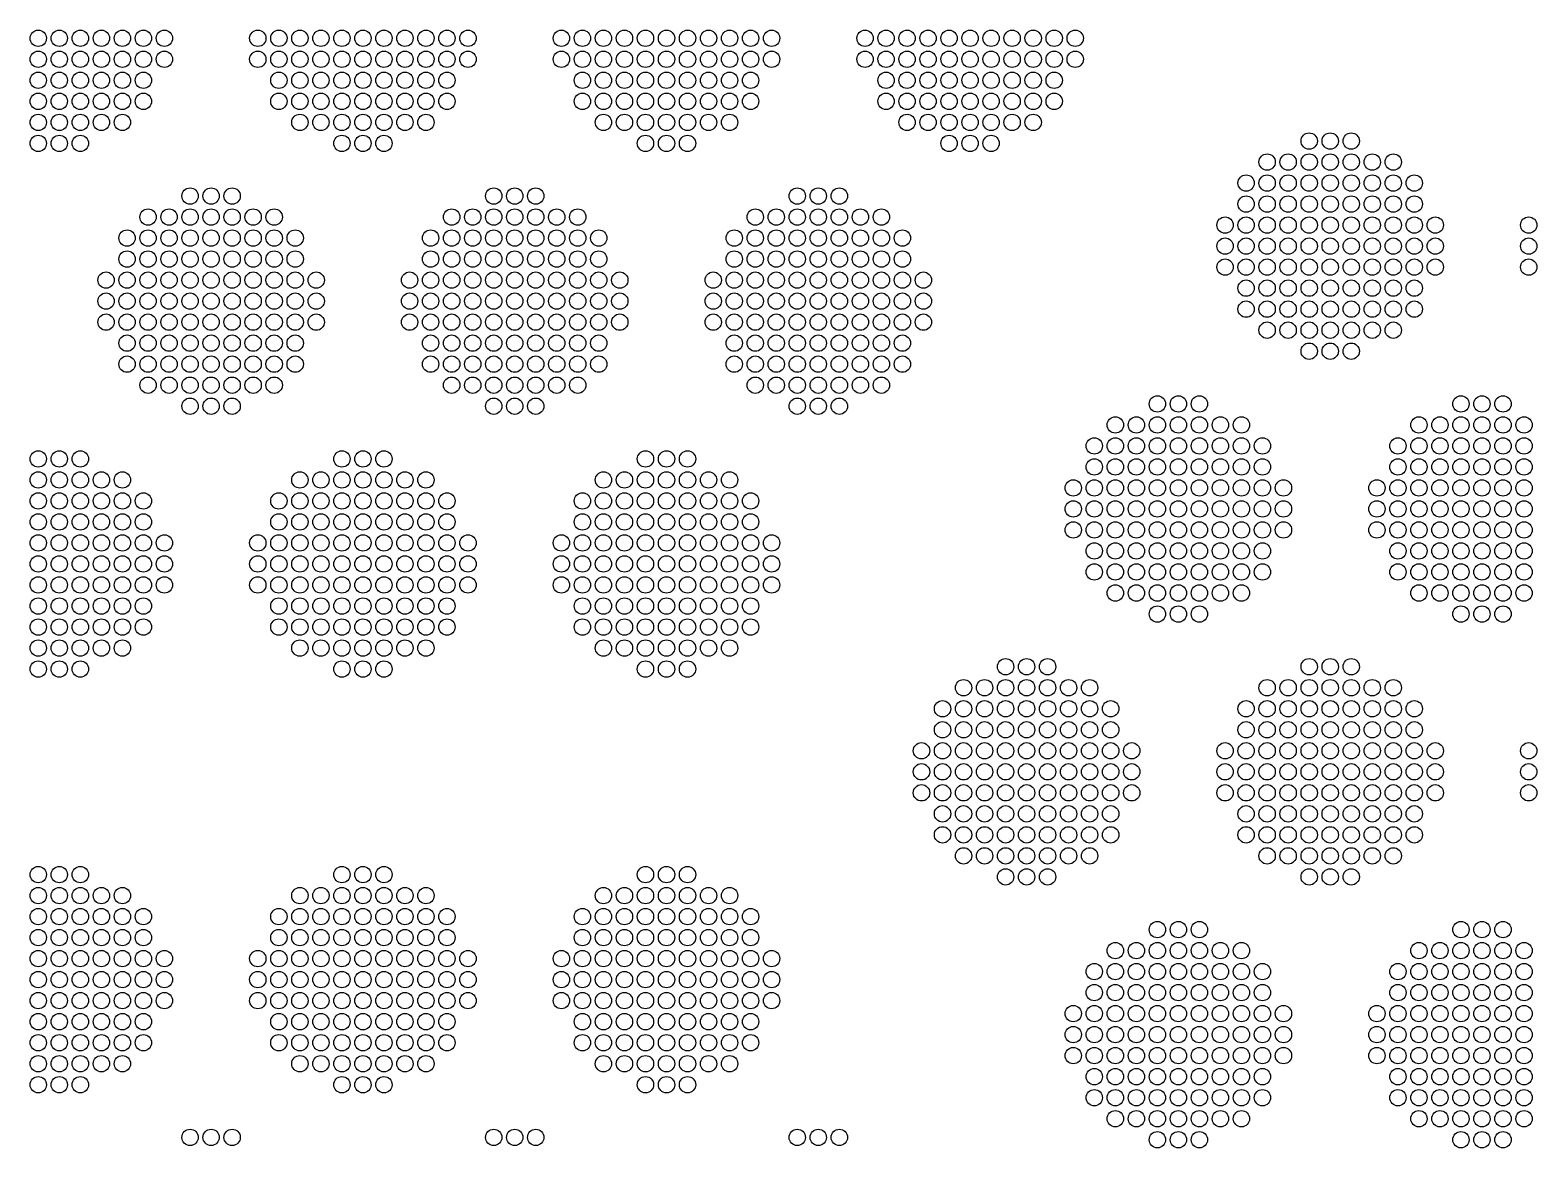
# Model space of a CAD drawing. Extents: x -49 to 54, y -38 to 38.
# Drawn here: x 28.51 to 34.96, y -0.04 to 4.75 of the extents above; entities that cross this region are included whole.
import ezdxf

# ---------------------------------------------------------------- set-up
doc = ezdxf.new("R2010")
doc.units = 0
doc.layers.add('LOWER_ELECTRODE', color=1, linetype='CONTINUOUS')

msp = doc.modelspace()

# ---------------------------------------------------------------- linework, layer by layer
at = {"layer": 'LOWER_ELECTRODE'}
for centre in [(28.5402, 4.7128), (28.6302, 4.7128), (28.7202, 4.7128), (28.8102, 4.7128), (28.9002, 4.7128), (28.9902, 4.7128), (29.0802, 4.7128), (29.4802, 4.7128), (29.5702, 4.7128), (29.6602, 4.7128), (29.7502, 4.7128), (29.8402, 4.7128), (29.9302, 4.7128), (30.0202, 4.7128), (30.1102, 4.7128), (30.2002, 4.7128), (30.2902, 4.7128), (30.3802, 4.7128), (30.7802, 4.7128), (30.8702, 4.7128), (30.9602, 4.7128), (31.0502, 4.7128), (31.1402, 4.7128), (31.2302, 4.7128), (31.3202, 4.7128), (31.4102, 4.7128), (31.5002, 4.7128), (31.5902, 4.7128), (31.6802, 4.7128), (32.0802, 4.7128), (32.1702, 4.7128), (32.2602, 4.7128), (32.3502, 4.7128), (32.4402, 4.7128), (32.5302, 4.7128), (32.6202, 4.7128), (32.7102, 4.7128), (32.8002, 4.7128), (32.8902, 4.7128), (32.9802, 4.7128), (28.5402, 4.6228), (28.6302, 4.6228), (28.7202, 4.6228), (28.8102, 4.6228), (28.9002, 4.6228), (28.9902, 4.6228), (29.0802, 4.6228), (29.4802, 4.6228), (29.5702, 4.6228), (29.6602, 4.6228), (29.7502, 4.6228), (29.8402, 4.6228), (29.9302, 4.6228), (30.0202, 4.6228), (30.1102, 4.6228), (30.2002, 4.6228), (30.2902, 4.6228), (30.3802, 4.6228), (30.7802, 4.6228), (30.8702, 4.6228), (30.9602, 4.6228), (31.0502, 4.6228), (31.1402, 4.6228), (31.2302, 4.6228), (31.3202, 4.6228), (31.4102, 4.6228), (31.5002, 4.6228), (31.5902, 4.6228), (31.6802, 4.6228), (32.0802, 4.6228), (32.1702, 4.6228), (32.2602, 4.6228), (32.3502, 4.6228), (32.4402, 4.6228), (32.5302, 4.6228), (32.6202, 4.6228), (32.7102, 4.6228), (32.8002, 4.6228), (32.8902, 4.6228), (32.9802, 4.6228), (28.5402, 4.5328), (28.6302, 4.5328), (28.7202, 4.5328), (28.8102, 4.5328), (28.9002, 4.5328), (28.9902, 4.5328), (29.5702, 4.5328), (29.6602, 4.5328), (29.7502, 4.5328), (29.8402, 4.5328), (29.9302, 4.5328), (30.0202, 4.5328), (30.1102, 4.5328), (30.2002, 4.5328), (30.2902, 4.5328), (30.8702, 4.5328), (30.9602, 4.5328), (31.0502, 4.5328), (31.1402, 4.5328), (31.2302, 4.5328), (31.3202, 4.5328), (31.4102, 4.5328), (31.5002, 4.5328), (31.5902, 4.5328), (32.1702, 4.5328), (32.2602, 4.5328), (32.3502, 4.5328), (32.4402, 4.5328), (32.5302, 4.5328), (32.6202, 4.5328), (32.7102, 4.5328), (32.8002, 4.5328), (32.8902, 4.5328), (28.5402, 4.4428), (28.6302, 4.4428), (28.7202, 4.4428), (28.8102, 4.4428), (28.9002, 4.4428), (28.9902, 4.4428), (29.5702, 4.4428), (29.6602, 4.4428), (29.7502, 4.4428), (29.8402, 4.4428), (29.9302, 4.4428), (30.0202, 4.4428), (30.1102, 4.4428), (30.2002, 4.4428), (30.2902, 4.4428), (30.8702, 4.4428), (30.9602, 4.4428), (31.0502, 4.4428), (31.1402, 4.4428), (31.2302, 4.4428), (31.3202, 4.4428), (31.4102, 4.4428), (31.5002, 4.4428), (31.5902, 4.4428), (32.1702, 4.4428), (32.2602, 4.4428), (32.3502, 4.4428), (32.4402, 4.4428), (32.5302, 4.4428), (32.6202, 4.4428), (32.7102, 4.4428), (32.8002, 4.4428), (32.8902, 4.4428), (28.5402, 4.3528), (28.6302, 4.3528), (28.7202, 4.3528), (28.8102, 4.3528), (28.9002, 4.3528), (29.6602, 4.3528), (29.7502, 4.3528), (29.8402, 4.3528), (29.9302, 4.3528), (30.0202, 4.3528), (30.1102, 4.3528), (30.2002, 4.3528), (30.9602, 4.3528), (31.0502, 4.3528), (31.1402, 4.3528), (31.2302, 4.3528), (31.3202, 4.3528), (31.4102, 4.3528), (31.5002, 4.3528), (32.2602, 4.3528), (32.3502, 4.3528), (32.4402, 4.3528), (32.5302, 4.3528), (32.6202, 4.3528), (32.7102, 4.3528), (32.8002, 4.3528), (28.5402, 4.2628), (28.6302, 4.2628), (28.7202, 4.2628), (29.8402, 4.2628), (29.9302, 4.2628), (30.0202, 4.2628), (31.1402, 4.2628), (31.2302, 4.2628), (31.3202, 4.2628), (32.4402, 4.2628), (32.5302, 4.2628), (32.6202, 4.2628), (33.9821, 4.2726), (34.0721, 4.2726), (34.1621, 4.2726), (33.8021, 4.1826), (33.8921, 4.1826), (33.9821, 4.1826), (34.0721, 4.1826), (34.1621, 4.1826), (34.2521, 4.1826), (34.3421, 4.1826), (29.1902, 4.037), (29.2802, 4.037), (29.3702, 4.037), (30.4902, 4.037), (30.5802, 4.037), (30.6702, 4.037), (31.7902, 4.037), (31.8802, 4.037), (31.9702, 4.037), (33.7121, 4.0926), (33.8021, 4.0926), (33.8921, 4.0926), (33.9821, 4.0926), (34.0721, 4.0926), (34.1621, 4.0926), (34.2521, 4.0926), (34.3421, 4.0926), (34.4321, 4.0926), (33.7121, 4.0026), (33.8021, 4.0026), (33.8921, 4.0026), (33.9821, 4.0026), (34.0721, 4.0026), (34.1621, 4.0026), (34.2521, 4.0026), (34.3421, 4.0026), (34.4321, 4.0026), (29.0102, 3.947), (29.1002, 3.947), (29.1902, 3.947), (29.2802, 3.947), (29.3702, 3.947), (29.4602, 3.947), (29.5502, 3.947), (30.3102, 3.947), (30.4002, 3.947), (30.4902, 3.947), (30.5802, 3.947), (30.6702, 3.947), (30.7602, 3.947), (30.8502, 3.947), (31.6102, 3.947), (31.7002, 3.947), (31.7902, 3.947), (31.8802, 3.947), (31.9702, 3.947), (32.0602, 3.947), (32.1502, 3.947), (33.6221, 3.9126), (33.7121, 3.9126), (33.8021, 3.9126), (33.8921, 3.9126), (33.9821, 3.9126), (34.0721, 3.9126), (34.1621, 3.9126), (34.2521, 3.9126), (34.3421, 3.9126), (34.4321, 3.9126), (34.5221, 3.9126), (34.9221, 3.9126), (28.9202, 3.857), (29.0102, 3.857), (29.1002, 3.857), (29.1902, 3.857), (29.2802, 3.857), (29.3702, 3.857), (29.4602, 3.857), (29.5502, 3.857), (29.6402, 3.857), (30.2202, 3.857), (30.3102, 3.857), (30.4002, 3.857), (30.4902, 3.857), (30.5802, 3.857), (30.6702, 3.857), (30.7602, 3.857), (30.8502, 3.857), (30.9402, 3.857), (31.5202, 3.857), (31.6102, 3.857), (31.7002, 3.857), (31.7902, 3.857), (31.8802, 3.857), (31.9702, 3.857), (32.0602, 3.857), (32.1502, 3.857), (32.2402, 3.857), (33.6221, 3.8226), (33.7121, 3.8226), (33.8021, 3.8226), (33.8921, 3.8226), (33.9821, 3.8226), (34.0721, 3.8226), (34.1621, 3.8226), (34.2521, 3.8226), (34.3421, 3.8226), (34.4321, 3.8226), (34.5221, 3.8226), (34.9221, 3.8226), (28.9202, 3.767), (29.0102, 3.767), (29.1002, 3.767), (29.1902, 3.767), (29.2802, 3.767), (29.3702, 3.767), (29.4602, 3.767), (29.5502, 3.767), (29.6402, 3.767), (30.2202, 3.767), (30.3102, 3.767), (30.4002, 3.767), (30.4902, 3.767), (30.5802, 3.767), (30.6702, 3.767), (30.7602, 3.767), (30.8502, 3.767), (30.9402, 3.767), (31.5202, 3.767), (31.6102, 3.767), (31.7002, 3.767), (31.7902, 3.767), (31.8802, 3.767), (31.9702, 3.767), (32.0602, 3.767), (32.1502, 3.767), (32.2402, 3.767), (33.6221, 3.7326), (33.7121, 3.7326), (33.8021, 3.7326), (33.8921, 3.7326), (33.9821, 3.7326), (34.0721, 3.7326), (34.1621, 3.7326), (34.2521, 3.7326), (34.3421, 3.7326), (34.4321, 3.7326), (34.5221, 3.7326), (34.9221, 3.7326), (28.8302, 3.677), (28.9202, 3.677), (29.0102, 3.677), (29.1002, 3.677), (29.1902, 3.677), (29.2802, 3.677), (29.3702, 3.677), (29.4602, 3.677), (29.5502, 3.677), (29.6402, 3.677), (29.7302, 3.677), (30.1302, 3.677), (30.2202, 3.677), (30.3102, 3.677), (30.4002, 3.677), (30.4902, 3.677), (30.5802, 3.677), (30.6702, 3.677), (30.7602, 3.677), (30.8502, 3.677), (30.9402, 3.677), (31.0302, 3.677), (31.4302, 3.677), (31.5202, 3.677), (31.6102, 3.677), (31.7002, 3.677), (31.7902, 3.677), (31.8802, 3.677), (31.9702, 3.677), (32.0602, 3.677), (32.1502, 3.677), (32.2402, 3.677), (32.3302, 3.677), (33.7121, 3.6426), (33.8021, 3.6426), (33.8921, 3.6426), (33.9821, 3.6426), (34.0721, 3.6426), (34.1621, 3.6426), (34.2521, 3.6426), (34.3421, 3.6426), (34.4321, 3.6426), (28.8302, 3.587), (28.9202, 3.587), (29.0102, 3.587), (29.1002, 3.587), (29.1902, 3.587), (29.2802, 3.587), (29.3702, 3.587), (29.4602, 3.587), (29.5502, 3.587), (29.6402, 3.587), (29.7302, 3.587), (30.1302, 3.587), (30.2202, 3.587), (30.3102, 3.587), (30.4002, 3.587), (30.4902, 3.587), (30.5802, 3.587), (30.6702, 3.587), (30.7602, 3.587), (30.8502, 3.587), (30.9402, 3.587), (31.0302, 3.587), (31.4302, 3.587), (31.5202, 3.587), (31.6102, 3.587), (31.7002, 3.587), (31.7902, 3.587), (31.8802, 3.587), (31.9702, 3.587), (32.0602, 3.587), (32.1502, 3.587), (32.2402, 3.587), (32.3302, 3.587), (33.7121, 3.5526), (33.8021, 3.5526), (33.8921, 3.5526), (33.9821, 3.5526), (34.0721, 3.5526), (34.1621, 3.5526), (34.2521, 3.5526), (34.3421, 3.5526), (34.4321, 3.5526), (28.8302, 3.497), (28.9202, 3.497), (29.0102, 3.497), (29.1002, 3.497), (29.1902, 3.497), (29.2802, 3.497), (29.3702, 3.497), (29.4602, 3.497), (29.5502, 3.497), (29.6402, 3.497), (29.7302, 3.497), (30.1302, 3.497), (30.2202, 3.497), (30.3102, 3.497), (30.4002, 3.497), (30.4902, 3.497), (30.5802, 3.497), (30.6702, 3.497), (30.7602, 3.497), (30.8502, 3.497), (30.9402, 3.497), (31.0302, 3.497), (31.4302, 3.497), (31.5202, 3.497), (31.6102, 3.497), (31.7002, 3.497), (31.7902, 3.497), (31.8802, 3.497), (31.9702, 3.497), (32.0602, 3.497), (32.1502, 3.497), (32.2402, 3.497), (32.3302, 3.497), (33.8021, 3.4626), (33.8921, 3.4626), (33.9821, 3.4626), (34.0721, 3.4626), (34.1621, 3.4626), (34.2521, 3.4626), (34.3421, 3.4626), (28.9202, 3.407), (29.0102, 3.407), (29.1002, 3.407), (29.1902, 3.407), (29.2802, 3.407), (29.3702, 3.407), (29.4602, 3.407), (29.5502, 3.407), (29.6402, 3.407), (30.2202, 3.407), (30.3102, 3.407), (30.4002, 3.407), (30.4902, 3.407), (30.5802, 3.407), (30.6702, 3.407), (30.7602, 3.407), (30.8502, 3.407), (30.9402, 3.407), (31.5202, 3.407), (31.6102, 3.407), (31.7002, 3.407), (31.7902, 3.407), (31.8802, 3.407), (31.9702, 3.407), (32.0602, 3.407), (32.1502, 3.407), (32.2402, 3.407), (33.9821, 3.3726), (34.0721, 3.3726), (34.1621, 3.3726), (28.9202, 3.317), (29.0102, 3.317), (29.1002, 3.317), (29.1902, 3.317), (29.2802, 3.317), (29.3702, 3.317), (29.4602, 3.317), (29.5502, 3.317), (29.6402, 3.317), (30.2202, 3.317), (30.3102, 3.317), (30.4002, 3.317), (30.4902, 3.317), (30.5802, 3.317), (30.6702, 3.317), (30.7602, 3.317), (30.8502, 3.317), (30.9402, 3.317), (31.5202, 3.317), (31.6102, 3.317), (31.7002, 3.317), (31.7902, 3.317), (31.8802, 3.317), (31.9702, 3.317), (32.0602, 3.317), (32.1502, 3.317), (32.2402, 3.317), (29.0102, 3.227), (29.1002, 3.227), (29.1902, 3.227), (29.2802, 3.227), (29.3702, 3.227), (29.4602, 3.227), (29.5502, 3.227), (30.3102, 3.227), (30.4002, 3.227), (30.4902, 3.227), (30.5802, 3.227), (30.6702, 3.227), (30.7602, 3.227), (30.8502, 3.227), (31.6102, 3.227), (31.7002, 3.227), (31.7902, 3.227), (31.8802, 3.227), (31.9702, 3.227), (32.0602, 3.227), (32.1502, 3.227), (29.1902, 3.137), (29.2802, 3.137), (29.3702, 3.137), (30.4902, 3.137), (30.5802, 3.137), (30.6702, 3.137), (31.7902, 3.137), (31.8802, 3.137), (31.9702, 3.137), (33.3321, 3.1468), (33.4221, 3.1468), (33.5121, 3.1468), (34.6321, 3.1468), (34.7221, 3.1468), (34.8121, 3.1468), (33.1521, 3.0568), (33.2421, 3.0568), (33.3321, 3.0568), (33.4221, 3.0568), (33.5121, 3.0568), (33.6021, 3.0568), (33.6921, 3.0568), (34.4521, 3.0568), (34.5421, 3.0568), (34.6321, 3.0568), (34.7221, 3.0568), (34.8121, 3.0568), (34.9021, 3.0568), (33.0621, 2.9668), (33.1521, 2.9668), (33.2421, 2.9668), (33.3321, 2.9668), (33.4221, 2.9668), (33.5121, 2.9668), (33.6021, 2.9668), (33.6921, 2.9668), (33.7821, 2.9668), (34.3621, 2.9668), (34.4521, 2.9668), (34.5421, 2.9668), (34.6321, 2.9668), (34.7221, 2.9668), (34.8121, 2.9668), (34.9021, 2.9668), (28.5402, 2.9111), (28.6302, 2.9111), (28.7202, 2.9111), (29.8402, 2.9111), (29.9302, 2.9111), (30.0202, 2.9111), (31.1402, 2.9111), (31.2302, 2.9111), (31.3202, 2.9111), (33.0621, 2.8768), (33.1521, 2.8768), (33.2421, 2.8768), (33.3321, 2.8768), (33.4221, 2.8768), (33.5121, 2.8768), (33.6021, 2.8768), (33.6921, 2.8768), (33.7821, 2.8768), (34.3621, 2.8768), (34.4521, 2.8768), (34.5421, 2.8768), (34.6321, 2.8768), (34.7221, 2.8768), (34.8121, 2.8768), (34.9021, 2.8768), (28.5402, 2.8211), (28.6302, 2.8211), (28.7202, 2.8211), (28.8102, 2.8211), (28.9002, 2.8211), (29.6602, 2.8211), (29.7502, 2.8211), (29.8402, 2.8211), (29.9302, 2.8211), (30.0202, 2.8211), (30.1102, 2.8211), (30.2002, 2.8211), (30.9602, 2.8211), (31.0502, 2.8211), (31.1402, 2.8211), (31.2302, 2.8211), (31.3202, 2.8211), (31.4102, 2.8211), (31.5002, 2.8211), (32.9721, 2.7868), (33.0621, 2.7868), (33.1521, 2.7868), (33.2421, 2.7868), (33.3321, 2.7868), (33.4221, 2.7868), (33.5121, 2.7868), (33.6021, 2.7868), (33.6921, 2.7868), (33.7821, 2.7868), (33.8721, 2.7868), (34.2721, 2.7868), (34.3621, 2.7868), (34.4521, 2.7868), (34.5421, 2.7868), (34.6321, 2.7868), (34.7221, 2.7868), (34.8121, 2.7868), (34.9021, 2.7868), (28.5402, 2.7311), (28.6302, 2.7311), (28.7202, 2.7311), (28.8102, 2.7311), (28.9002, 2.7311), (28.9902, 2.7311), (29.5702, 2.7311), (29.6602, 2.7311), (29.7502, 2.7311), (29.8402, 2.7311), (29.9302, 2.7311), (30.0202, 2.7311), (30.1102, 2.7311), (30.2002, 2.7311), (30.2902, 2.7311), (30.8702, 2.7311), (30.9602, 2.7311), (31.0502, 2.7311), (31.1402, 2.7311), (31.2302, 2.7311), (31.3202, 2.7311), (31.4102, 2.7311), (31.5002, 2.7311), (31.5902, 2.7311), (32.9721, 2.6968), (33.0621, 2.6968), (33.1521, 2.6968), (33.2421, 2.6968), (33.3321, 2.6968), (33.4221, 2.6968), (33.5121, 2.6968), (33.6021, 2.6968), (33.6921, 2.6968), (33.7821, 2.6968), (33.8721, 2.6968), (34.2721, 2.6968), (34.3621, 2.6968), (34.4521, 2.6968), (34.5421, 2.6968), (34.6321, 2.6968), (34.7221, 2.6968), (34.8121, 2.6968), (34.9021, 2.6968), (28.5402, 2.6411), (28.6302, 2.6411), (28.7202, 2.6411), (28.8102, 2.6411), (28.9002, 2.6411), (28.9902, 2.6411), (29.5702, 2.6411), (29.6602, 2.6411), (29.7502, 2.6411), (29.8402, 2.6411), (29.9302, 2.6411), (30.0202, 2.6411), (30.1102, 2.6411), (30.2002, 2.6411), (30.2902, 2.6411), (30.8702, 2.6411), (30.9602, 2.6411), (31.0502, 2.6411), (31.1402, 2.6411), (31.2302, 2.6411), (31.3202, 2.6411), (31.4102, 2.6411), (31.5002, 2.6411), (31.5902, 2.6411), (28.5402, 2.5511), (28.6302, 2.5511), (28.7202, 2.5511), (28.8102, 2.5511), (28.9002, 2.5511), (28.9902, 2.5511), (29.0802, 2.5511), (29.4802, 2.5511), (29.5702, 2.5511), (29.6602, 2.5511), (29.7502, 2.5511), (29.8402, 2.5511), (29.9302, 2.5511), (30.0202, 2.5511), (30.1102, 2.5511), (30.2002, 2.5511), (30.2902, 2.5511), (30.3802, 2.5511), (30.7802, 2.5511), (30.8702, 2.5511), (30.9602, 2.5511), (31.0502, 2.5511), (31.1402, 2.5511), (31.2302, 2.5511), (31.3202, 2.5511), (31.4102, 2.5511), (31.5002, 2.5511), (31.5902, 2.5511), (31.6802, 2.5511), (32.9721, 2.6068), (33.0621, 2.6068), (33.1521, 2.6068), (33.2421, 2.6068), (33.3321, 2.6068), (33.4221, 2.6068), (33.5121, 2.6068), (33.6021, 2.6068), (33.6921, 2.6068), (33.7821, 2.6068), (33.8721, 2.6068), (34.2721, 2.6068), (34.3621, 2.6068), (34.4521, 2.6068), (34.5421, 2.6068), (34.6321, 2.6068), (34.7221, 2.6068), (34.8121, 2.6068), (34.9021, 2.6068), (33.0621, 2.5168), (33.1521, 2.5168), (33.2421, 2.5168), (33.3321, 2.5168), (33.4221, 2.5168), (33.5121, 2.5168), (33.6021, 2.5168), (33.6921, 2.5168), (33.7821, 2.5168), (34.3621, 2.5168), (34.4521, 2.5168), (34.5421, 2.5168), (34.6321, 2.5168), (34.7221, 2.5168), (34.8121, 2.5168), (34.9021, 2.5168), (28.5402, 2.4611), (28.6302, 2.4611), (28.7202, 2.4611), (28.8102, 2.4611), (28.9002, 2.4611), (28.9902, 2.4611), (29.0802, 2.4611), (29.4802, 2.4611), (29.5702, 2.4611), (29.6602, 2.4611), (29.7502, 2.4611), (29.8402, 2.4611), (29.9302, 2.4611), (30.0202, 2.4611), (30.1102, 2.4611), (30.2002, 2.4611), (30.2902, 2.4611), (30.3802, 2.4611), (30.7802, 2.4611), (30.8702, 2.4611), (30.9602, 2.4611), (31.0502, 2.4611), (31.1402, 2.4611), (31.2302, 2.4611), (31.3202, 2.4611), (31.4102, 2.4611), (31.5002, 2.4611), (31.5902, 2.4611), (31.6802, 2.4611), (33.0621, 2.4268), (33.1521, 2.4268), (33.2421, 2.4268), (33.3321, 2.4268), (33.4221, 2.4268), (33.5121, 2.4268), (33.6021, 2.4268), (33.6921, 2.4268), (33.7821, 2.4268), (34.3621, 2.4268), (34.4521, 2.4268), (34.5421, 2.4268), (34.6321, 2.4268), (34.7221, 2.4268), (34.8121, 2.4268), (34.9021, 2.4268), (28.5402, 2.3711), (28.6302, 2.3711), (28.7202, 2.3711), (28.8102, 2.3711), (28.9002, 2.3711), (28.9902, 2.3711), (29.0802, 2.3711), (29.4802, 2.3711), (29.5702, 2.3711), (29.6602, 2.3711), (29.7502, 2.3711), (29.8402, 2.3711), (29.9302, 2.3711), (30.0202, 2.3711), (30.1102, 2.3711), (30.2002, 2.3711), (30.2902, 2.3711), (30.3802, 2.3711), (30.7802, 2.3711), (30.8702, 2.3711), (30.9602, 2.3711), (31.0502, 2.3711), (31.1402, 2.3711), (31.2302, 2.3711), (31.3202, 2.3711), (31.4102, 2.3711), (31.5002, 2.3711), (31.5902, 2.3711), (31.6802, 2.3711), (33.1521, 2.3368), (33.2421, 2.3368), (33.3321, 2.3368), (33.4221, 2.3368), (33.5121, 2.3368), (33.6021, 2.3368), (33.6921, 2.3368), (34.4521, 2.3368), (34.5421, 2.3368), (34.6321, 2.3368), (34.7221, 2.3368), (34.8121, 2.3368), (34.9021, 2.3368), (28.5402, 2.2811), (28.6302, 2.2811), (28.7202, 2.2811), (28.8102, 2.2811), (28.9002, 2.2811), (28.9902, 2.2811), (29.5702, 2.2811), (29.6602, 2.2811), (29.7502, 2.2811), (29.8402, 2.2811), (29.9302, 2.2811), (30.0202, 2.2811), (30.1102, 2.2811), (30.2002, 2.2811), (30.2902, 2.2811), (30.8702, 2.2811), (30.9602, 2.2811), (31.0502, 2.2811), (31.1402, 2.2811), (31.2302, 2.2811), (31.3202, 2.2811), (31.4102, 2.2811), (31.5002, 2.2811), (31.5902, 2.2811), (33.3321, 2.2468), (33.4221, 2.2468), (33.5121, 2.2468), (34.6321, 2.2468), (34.7221, 2.2468), (34.8121, 2.2468), (28.5402, 2.1911), (28.6302, 2.1911), (28.7202, 2.1911), (28.8102, 2.1911), (28.9002, 2.1911), (28.9902, 2.1911), (29.5702, 2.1911), (29.6602, 2.1911), (29.7502, 2.1911), (29.8402, 2.1911), (29.9302, 2.1911), (30.0202, 2.1911), (30.1102, 2.1911), (30.2002, 2.1911), (30.2902, 2.1911), (30.8702, 2.1911), (30.9602, 2.1911), (31.0502, 2.1911), (31.1402, 2.1911), (31.2302, 2.1911), (31.3202, 2.1911), (31.4102, 2.1911), (31.5002, 2.1911), (31.5902, 2.1911), (28.5402, 2.1011), (28.6302, 2.1011), (28.7202, 2.1011), (28.8102, 2.1011), (28.9002, 2.1011), (29.6602, 2.1011), (29.7502, 2.1011), (29.8402, 2.1011), (29.9302, 2.1011), (30.0202, 2.1011), (30.1102, 2.1011), (30.2002, 2.1011), (30.9602, 2.1011), (31.0502, 2.1011), (31.1402, 2.1011), (31.2302, 2.1011), (31.3202, 2.1011), (31.4102, 2.1011), (31.5002, 2.1011), (28.5402, 2.0111), (28.6302, 2.0111), (28.7202, 2.0111), (29.8402, 2.0111), (29.9302, 2.0111), (30.0202, 2.0111), (31.1402, 2.0111), (31.2302, 2.0111), (31.3202, 2.0111), (32.6821, 2.0209), (32.7721, 2.0209), (32.8621, 2.0209), (33.9821, 2.0209), (34.0721, 2.0209), (34.1621, 2.0209), (32.5021, 1.9309), (32.5921, 1.9309), (32.6821, 1.9309), (32.7721, 1.9309), (32.8621, 1.9309), (32.9521, 1.9309), (33.0421, 1.9309), (33.8021, 1.9309), (33.8921, 1.9309), (33.9821, 1.9309), (34.0721, 1.9309), (34.1621, 1.9309), (34.2521, 1.9309), (34.3421, 1.9309), (32.4121, 1.8409), (32.5021, 1.8409), (32.5921, 1.8409), (32.6821, 1.8409), (32.7721, 1.8409), (32.8621, 1.8409), (32.9521, 1.8409), (33.0421, 1.8409), (33.1321, 1.8409), (33.7121, 1.8409), (33.8021, 1.8409), (33.8921, 1.8409), (33.9821, 1.8409), (34.0721, 1.8409), (34.1621, 1.8409), (34.2521, 1.8409), (34.3421, 1.8409), (34.4321, 1.8409), (32.4121, 1.7509), (32.5021, 1.7509), (32.5921, 1.7509), (32.6821, 1.7509), (32.7721, 1.7509), (32.8621, 1.7509), (32.9521, 1.7509), (33.0421, 1.7509), (33.1321, 1.7509), (33.7121, 1.7509), (33.8021, 1.7509), (33.8921, 1.7509), (33.9821, 1.7509), (34.0721, 1.7509), (34.1621, 1.7509), (34.2521, 1.7509), (34.3421, 1.7509), (34.4321, 1.7509), (32.3221, 1.6609), (32.4121, 1.6609), (32.5021, 1.6609), (32.5921, 1.6609), (32.6821, 1.6609), (32.7721, 1.6609), (32.8621, 1.6609), (32.9521, 1.6609), (33.0421, 1.6609), (33.1321, 1.6609), (33.2221, 1.6609), (33.6221, 1.6609), (33.7121, 1.6609), (33.8021, 1.6609), (33.8921, 1.6609), (33.9821, 1.6609), (34.0721, 1.6609), (34.1621, 1.6609), (34.2521, 1.6609), (34.3421, 1.6609), (34.4321, 1.6609), (34.5221, 1.6609), (34.9221, 1.6609), (32.3221, 1.5709), (32.4121, 1.5709), (32.5021, 1.5709), (32.5921, 1.5709), (32.6821, 1.5709), (32.7721, 1.5709), (32.8621, 1.5709), (32.9521, 1.5709), (33.0421, 1.5709), (33.1321, 1.5709), (33.2221, 1.5709), (33.6221, 1.5709), (33.7121, 1.5709), (33.8021, 1.5709), (33.8921, 1.5709), (33.9821, 1.5709), (34.0721, 1.5709), (34.1621, 1.5709), (34.2521, 1.5709), (34.3421, 1.5709), (34.4321, 1.5709), (34.5221, 1.5709), (34.9221, 1.5709), (32.3221, 1.4809), (32.4121, 1.4809), (32.5021, 1.4809), (32.5921, 1.4809), (32.6821, 1.4809), (32.7721, 1.4809), (32.8621, 1.4809), (32.9521, 1.4809), (33.0421, 1.4809), (33.1321, 1.4809), (33.2221, 1.4809), (33.6221, 1.4809), (33.7121, 1.4809), (33.8021, 1.4809), (33.8921, 1.4809), (33.9821, 1.4809), (34.0721, 1.4809), (34.1621, 1.4809), (34.2521, 1.4809), (34.3421, 1.4809), (34.4321, 1.4809), (34.5221, 1.4809), (34.9221, 1.4809), (32.4121, 1.3909), (32.5021, 1.3909), (32.5921, 1.3909), (32.6821, 1.3909), (32.7721, 1.3909), (32.8621, 1.3909), (32.9521, 1.3909), (33.0421, 1.3909), (33.1321, 1.3909), (33.7121, 1.3909), (33.8021, 1.3909), (33.8921, 1.3909), (33.9821, 1.3909), (34.0721, 1.3909), (34.1621, 1.3909), (34.2521, 1.3909), (34.3421, 1.3909), (34.4321, 1.3909), (32.4121, 1.3009), (32.5021, 1.3009), (32.5921, 1.3009), (32.6821, 1.3009), (32.7721, 1.3009), (32.8621, 1.3009), (32.9521, 1.3009), (33.0421, 1.3009), (33.1321, 1.3009), (33.7121, 1.3009), (33.8021, 1.3009), (33.8921, 1.3009), (33.9821, 1.3009), (34.0721, 1.3009), (34.1621, 1.3009), (34.2521, 1.3009), (34.3421, 1.3009), (34.4321, 1.3009), (32.5021, 1.2109), (32.5921, 1.2109), (32.6821, 1.2109), (32.7721, 1.2109), (32.8621, 1.2109), (32.9521, 1.2109), (33.0421, 1.2109), (33.8021, 1.2109), (33.8921, 1.2109), (33.9821, 1.2109), (34.0721, 1.2109), (34.1621, 1.2109), (34.2521, 1.2109), (34.3421, 1.2109), (28.5402, 1.1307), (28.6302, 1.1307), (28.7202, 1.1307), (29.8402, 1.1307), (29.9302, 1.1307), (30.0202, 1.1307), (31.1402, 1.1307), (31.2302, 1.1307), (31.3202, 1.1307), (32.6821, 1.1209), (32.7721, 1.1209), (32.8621, 1.1209), (33.9821, 1.1209), (34.0721, 1.1209), (34.1621, 1.1209), (28.5402, 1.0407), (28.6302, 1.0407), (28.7202, 1.0407), (28.8102, 1.0407), (28.9002, 1.0407), (29.6602, 1.0407), (29.7502, 1.0407), (29.8402, 1.0407), (29.9302, 1.0407), (30.0202, 1.0407), (30.1102, 1.0407), (30.2002, 1.0407), (30.9602, 1.0407), (31.0502, 1.0407), (31.1402, 1.0407), (31.2302, 1.0407), (31.3202, 1.0407), (31.4102, 1.0407), (31.5002, 1.0407), (28.5402, 0.9507), (28.6302, 0.9507), (28.7202, 0.9507), (28.8102, 0.9507), (28.9002, 0.9507), (28.9902, 0.9507), (29.5702, 0.9507), (29.6602, 0.9507), (29.7502, 0.9507), (29.8402, 0.9507), (29.9302, 0.9507), (30.0202, 0.9507), (30.1102, 0.9507), (30.2002, 0.9507), (30.2902, 0.9507), (30.8702, 0.9507), (30.9602, 0.9507), (31.0502, 0.9507), (31.1402, 0.9507), (31.2302, 0.9507), (31.3202, 0.9507), (31.4102, 0.9507), (31.5002, 0.9507), (31.5902, 0.9507), (33.3321, 0.8951), (33.4221, 0.8951), (33.5121, 0.8951), (34.6321, 0.8951), (34.7221, 0.8951), (34.8121, 0.8951), (28.5402, 0.8607), (28.6302, 0.8607), (28.7202, 0.8607), (28.8102, 0.8607), (28.9002, 0.8607), (28.9902, 0.8607), (29.5702, 0.8607), (29.6602, 0.8607), (29.7502, 0.8607), (29.8402, 0.8607), (29.9302, 0.8607), (30.0202, 0.8607), (30.1102, 0.8607), (30.2002, 0.8607), (30.2902, 0.8607), (30.8702, 0.8607), (30.9602, 0.8607), (31.0502, 0.8607), (31.1402, 0.8607), (31.2302, 0.8607), (31.3202, 0.8607), (31.4102, 0.8607), (31.5002, 0.8607), (31.5902, 0.8607), (33.1521, 0.8051), (33.2421, 0.8051), (33.3321, 0.8051), (33.4221, 0.8051), (33.5121, 0.8051), (33.6021, 0.8051), (33.6921, 0.8051), (34.4521, 0.8051), (34.5421, 0.8051), (34.6321, 0.8051), (34.7221, 0.8051), (34.8121, 0.8051), (34.9021, 0.8051), (28.5402, 0.7707), (28.6302, 0.7707), (28.7202, 0.7707), (28.8102, 0.7707), (28.9002, 0.7707), (28.9902, 0.7707), (29.0802, 0.7707), (29.4802, 0.7707), (29.5702, 0.7707), (29.6602, 0.7707), (29.7502, 0.7707), (29.8402, 0.7707), (29.9302, 0.7707), (30.0202, 0.7707), (30.1102, 0.7707), (30.2002, 0.7707), (30.2902, 0.7707), (30.3802, 0.7707), (30.7802, 0.7707), (30.8702, 0.7707), (30.9602, 0.7707), (31.0502, 0.7707), (31.1402, 0.7707), (31.2302, 0.7707), (31.3202, 0.7707), (31.4102, 0.7707), (31.5002, 0.7707), (31.5902, 0.7707), (31.6802, 0.7707), (28.5402, 0.6807), (28.6302, 0.6807), (28.7202, 0.6807), (28.8102, 0.6807), (28.9002, 0.6807), (28.9902, 0.6807), (29.0802, 0.6807), (29.4802, 0.6807), (29.5702, 0.6807), (29.6602, 0.6807), (29.7502, 0.6807), (29.8402, 0.6807), (29.9302, 0.6807), (30.0202, 0.6807), (30.1102, 0.6807), (30.2002, 0.6807), (30.2902, 0.6807), (30.3802, 0.6807), (30.7802, 0.6807), (30.8702, 0.6807), (30.9602, 0.6807), (31.0502, 0.6807), (31.1402, 0.6807), (31.2302, 0.6807), (31.3202, 0.6807), (31.4102, 0.6807), (31.5002, 0.6807), (31.5902, 0.6807), (31.6802, 0.6807), (33.0621, 0.7151), (33.1521, 0.7151), (33.2421, 0.7151), (33.3321, 0.7151), (33.4221, 0.7151), (33.5121, 0.7151), (33.6021, 0.7151), (33.6921, 0.7151), (33.7821, 0.7151), (34.3621, 0.7151), (34.4521, 0.7151), (34.5421, 0.7151), (34.6321, 0.7151), (34.7221, 0.7151), (34.8121, 0.7151), (34.9021, 0.7151), (33.0621, 0.6251), (33.1521, 0.6251), (33.2421, 0.6251), (33.3321, 0.6251), (33.4221, 0.6251), (33.5121, 0.6251), (33.6021, 0.6251), (33.6921, 0.6251), (33.7821, 0.6251), (34.3621, 0.6251), (34.4521, 0.6251), (34.5421, 0.6251), (34.6321, 0.6251), (34.7221, 0.6251), (34.8121, 0.6251), (34.9021, 0.6251), (28.5402, 0.5907), (28.6302, 0.5907), (28.7202, 0.5907), (28.8102, 0.5907), (28.9002, 0.5907), (28.9902, 0.5907), (29.0802, 0.5907), (29.4802, 0.5907), (29.5702, 0.5907), (29.6602, 0.5907), (29.7502, 0.5907), (29.8402, 0.5907), (29.9302, 0.5907), (30.0202, 0.5907), (30.1102, 0.5907), (30.2002, 0.5907), (30.2902, 0.5907), (30.3802, 0.5907), (30.7802, 0.5907), (30.8702, 0.5907), (30.9602, 0.5907), (31.0502, 0.5907), (31.1402, 0.5907), (31.2302, 0.5907), (31.3202, 0.5907), (31.4102, 0.5907), (31.5002, 0.5907), (31.5902, 0.5907), (31.6802, 0.5907), (28.5402, 0.5007), (28.6302, 0.5007), (28.7202, 0.5007), (28.8102, 0.5007), (28.9002, 0.5007), (28.9902, 0.5007), (29.5702, 0.5007), (29.6602, 0.5007), (29.7502, 0.5007), (29.8402, 0.5007), (29.9302, 0.5007), (30.0202, 0.5007), (30.1102, 0.5007), (30.2002, 0.5007), (30.2902, 0.5007), (30.8702, 0.5007), (30.9602, 0.5007), (31.0502, 0.5007), (31.1402, 0.5007), (31.2302, 0.5007), (31.3202, 0.5007), (31.4102, 0.5007), (31.5002, 0.5007), (31.5902, 0.5007), (32.9721, 0.5351), (33.0621, 0.5351), (33.1521, 0.5351), (33.2421, 0.5351), (33.3321, 0.5351), (33.4221, 0.5351), (33.5121, 0.5351), (33.6021, 0.5351), (33.6921, 0.5351), (33.7821, 0.5351), (33.8721, 0.5351), (34.2721, 0.5351), (34.3621, 0.5351), (34.4521, 0.5351), (34.5421, 0.5351), (34.6321, 0.5351), (34.7221, 0.5351), (34.8121, 0.5351), (34.9021, 0.5351), (32.9721, 0.4451), (33.0621, 0.4451), (33.1521, 0.4451), (33.2421, 0.4451), (33.3321, 0.4451), (33.4221, 0.4451), (33.5121, 0.4451), (33.6021, 0.4451), (33.6921, 0.4451), (33.7821, 0.4451), (33.8721, 0.4451), (34.2721, 0.4451), (34.3621, 0.4451), (34.4521, 0.4451), (34.5421, 0.4451), (34.6321, 0.4451), (34.7221, 0.4451), (34.8121, 0.4451), (34.9021, 0.4451), (28.5402, 0.4107), (28.6302, 0.4107), (28.7202, 0.4107), (28.8102, 0.4107), (28.9002, 0.4107), (28.9902, 0.4107), (29.5702, 0.4107), (29.6602, 0.4107), (29.7502, 0.4107), (29.8402, 0.4107), (29.9302, 0.4107), (30.0202, 0.4107), (30.1102, 0.4107), (30.2002, 0.4107), (30.2902, 0.4107), (30.8702, 0.4107), (30.9602, 0.4107), (31.0502, 0.4107), (31.1402, 0.4107), (31.2302, 0.4107), (31.3202, 0.4107), (31.4102, 0.4107), (31.5002, 0.4107), (31.5902, 0.4107), (32.9721, 0.3551), (33.0621, 0.3551), (33.1521, 0.3551), (33.2421, 0.3551), (33.3321, 0.3551), (33.4221, 0.3551), (33.5121, 0.3551), (33.6021, 0.3551), (33.6921, 0.3551), (33.7821, 0.3551), (33.8721, 0.3551), (34.2721, 0.3551), (34.3621, 0.3551), (34.4521, 0.3551), (34.5421, 0.3551), (34.6321, 0.3551), (34.7221, 0.3551), (34.8121, 0.3551), (34.9021, 0.3551), (28.5402, 0.3207), (28.6302, 0.3207), (28.7202, 0.3207), (28.8102, 0.3207), (28.9002, 0.3207), (29.6602, 0.3207), (29.7502, 0.3207), (29.8402, 0.3207), (29.9302, 0.3207), (30.0202, 0.3207), (30.1102, 0.3207), (30.2002, 0.3207), (30.9602, 0.3207), (31.0502, 0.3207), (31.1402, 0.3207), (31.2302, 0.3207), (31.3202, 0.3207), (31.4102, 0.3207), (31.5002, 0.3207), (28.5402, 0.2307), (28.6302, 0.2307), (28.7202, 0.2307), (29.8402, 0.2307), (29.9302, 0.2307), (30.0202, 0.2307), (31.1402, 0.2307), (31.2302, 0.2307), (31.3202, 0.2307), (33.0621, 0.2651), (33.1521, 0.2651), (33.2421, 0.2651), (33.3321, 0.2651), (33.4221, 0.2651), (33.5121, 0.2651), (33.6021, 0.2651), (33.6921, 0.2651), (33.7821, 0.2651), (34.3621, 0.2651), (34.4521, 0.2651), (34.5421, 0.2651), (34.6321, 0.2651), (34.7221, 0.2651), (34.8121, 0.2651), (34.9021, 0.2651), (33.0621, 0.1751), (33.1521, 0.1751), (33.2421, 0.1751), (33.3321, 0.1751), (33.4221, 0.1751), (33.5121, 0.1751), (33.6021, 0.1751), (33.6921, 0.1751), (33.7821, 0.1751), (34.3621, 0.1751), (34.4521, 0.1751), (34.5421, 0.1751), (34.6321, 0.1751), (34.7221, 0.1751), (34.8121, 0.1751), (34.9021, 0.1751), (33.1521, 0.0851), (33.2421, 0.0851), (33.3321, 0.0851), (33.4221, 0.0851), (33.5121, 0.0851), (33.6021, 0.0851), (33.6921, 0.0851), (34.4521, 0.0851), (34.5421, 0.0851), (34.6321, 0.0851), (34.7221, 0.0851), (34.8121, 0.0851), (34.9021, 0.0851), (29.1902, 0.0049), (29.2802, 0.0049), (29.3702, 0.0049), (30.4902, 0.0049), (30.5802, 0.0049), (30.6702, 0.0049), (31.7902, 0.0049), (31.8802, 0.0049), (31.9702, 0.0049), (33.3321, -0.0049), (33.4221, -0.0049), (33.5121, -0.0049), (34.6321, -0.0049), (34.7221, -0.0049), (34.8121, -0.0049)]:
    msp.add_circle(centre, 0.035, dxfattribs=at)

doc.saveas('drawing.dxf')
